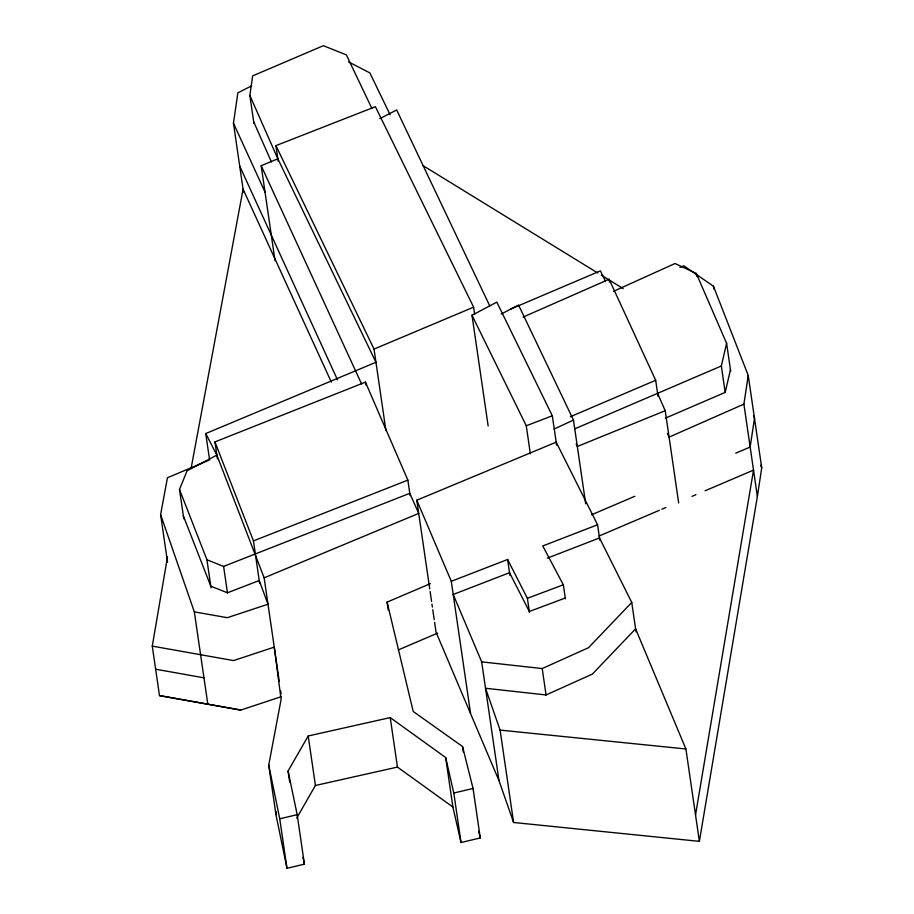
<?xml version="1.0" encoding="UTF-8"?>
<svg xmlns="http://www.w3.org/2000/svg" width="914" height="914" viewBox="0 0 914 914"><rect width="100%" height="100%" fill="white"/><g stroke="black" fill="none" stroke-linecap="round" stroke-linejoin="round"><path stroke-width="1.37" d="M253.921 123.379L249.853 95.433L252.664 75.885L323.373 45.7L346.349 54.874L371.861 108.423M243.49 191.951L233.458 123.184L237.869 92.817L251.738 85.825M434.607 622.365L436.047 632.191L498.998 780.647L513.588 822.486L699.381 841.36L757.375 496.508L743.893 404.125L748.246 375.471L713.457 286.231L683.878 265.814L679.89 267.379M757.375 496.508L761.728 467.854L748.246 375.471M695.52 814.968L753.524 470.116L705.094 490.784M281.466 696.617L240.793 710.075L159.493 695.6L152.272 646.107L167.502 556.912M167.548 562.213L160.613 514.616L167.433 477.782L208.312 460.485M191.152 468.082L243.078 189.175L331.348 382.121M430.357 583.646L387.102 602.12L413.197 711.458L462.53 746.51L473.052 788.462L480.273 837.955L461.022 842.514L453.801 793.021L445.678 757.546L390.232 717.593L308.201 735.987L288.081 771.028L297.187 814.671L304.408 864.164L286.973 868.3L275.948 814.603L268.727 765.109L281.089 699.518L274.257 647.123L233.573 660.582L152.272 646.107M275.948 814.603L276.474 811.815M725.213 392.54L721.34 365.988L726.607 343.333L696.308 273.469L675 263.518L613.591 291.303M730.457 369.724L725.202 392.392L665.358 418.178M183.783 518.821L179.498 489.481L187.073 470.801L216.858 455.115L205.741 433.556L375.951 362.287L277.856 158.83L249.853 95.433M296.696 818.11L315.421 785.48L308.201 735.987M547.303 558.168L599.504 537.946L631.745 602.44L588.513 647.706L542.208 668.557L481.678 661.873L453.207 594.5L509.532 572.69L529.32 611.489L565.275 598.019M488.156 425.993L472.001 315.261L496.828 302.123L552.319 415.779L556.615 445.209M501.226 314.039L518.535 305.036L573.478 420.086L585.68 503.785M379.744 118.66L396.676 109.966L489.858 306.133M554.25 428.974L573.478 420.086M743.893 404.125L669.082 437.121L667.449 433.419M523.071 317.089L609.112 279.261L655.681 380.27L658.011 396.253M574.872 428.803L721.34 365.988M510.64 309.103L600.384 270.864L605.399 281.032M570.325 416.727L655.681 380.27M591.564 514.776L634.819 496.291M735.736 453.184L750.154 447.026L754.507 418.372L753.479 415.744M599.058 536.027L659.28 510.332M661.896 509.212L665.815 507.544M692.001 496.371L695.931 494.691M398.253 649.934L437.578 633.139M385.914 430.528L374.032 349.091L473.612 307.161L375.391 106.698L275.925 145.634L278.187 161.081M429.729 588.867L416.795 500.209L556.169 442.17L597.573 524.75L599.835 540.197M279.261 681.49L264.146 577.831L418.715 513.405L409.792 493.32L223.599 566.406L206.941 559.791L179.498 489.481M275.034 260.719L261.175 165.697L277.856 158.83M657.6 393.466L665.232 410.717L577.328 446.489L576.14 444.113M217.395 458.771L214.927 441.919L365.429 382.143L407.861 480.124L410.112 495.571M259.656 583.452L253.452 540.905L407.861 480.124M470.539 713.286L451.288 581.304L507.613 559.482L527.389 598.293L529.434 612.334M597.573 524.75L542.767 545.978L563.344 584.823L565.4 598.864M530.36 453.801L526.27 425.775L552.319 415.779M527.389 598.293L563.344 584.823M286.973 868.3L279.753 818.807L297.187 814.671M453.801 793.021L473.052 788.462M315.421 785.48L397.453 767.086L452.898 807.039L461.022 842.514M685.9 748.977L635.596 628.843L592.375 674.098L546.058 694.948L485.528 688.265L500.107 730.103L685.9 748.977L699.381 841.36M160.613 514.616L194.339 611.866L227.312 617.693L267.996 604.223L259.222 580.504L227.449 592.798L210.791 586.182L183.348 515.873M155.643 669.197L203.971 677.845M159.493 695.6L240.793 710.075M348.6 61.924L369.884 72.914L390.107 114.787M423.159 165.708L597.733 272.966M601.366 275.194L623.188 288.607M361.601 383.96L261.175 165.697M472.001 315.261L526.27 425.775M275.925 145.634L374.032 349.091M233.458 123.184L265.026 192.089M239.719 166.074L337.46 379.744M253.704 121.825L271.412 161.938M416.795 500.209L451.288 581.304M760.699 465.237L761.728 467.854M214.927 441.919L253.452 540.905M216.858 455.115L264.146 577.831M478.582 831.192L480.273 837.955M302.98 857.343L304.408 864.164M268.727 765.109L279.753 818.807M726.607 343.333L730.686 371.278M713.457 286.231L713.868 289.03M696.308 273.469L696.708 276.268M665.232 410.717L678.679 502.951M609.112 279.261L609.512 282.072M631.745 602.44L636.03 631.791M542.208 668.557L546.081 695.097M473.612 307.161L474.64 314.176M507.613 559.482L509.943 575.477M500.107 730.103L513.588 822.486M481.678 661.873L498.998 780.647M462.53 746.51L463.329 752.005M430.106 591.472L431.557 601.446M431.945 604.108L432.379 607.033M432.768 609.729L434.207 619.612M445.678 757.546L452.898 807.039M365.429 382.143L365.84 384.954M387.102 602.12L388.313 610.369M390.232 717.593L397.453 767.086M280.655 691.018L281.066 693.863M288.081 771.028L289.692 782.03M205.741 433.556L209.614 460.108M223.599 566.406L227.472 592.957M206.941 559.791L211.02 587.736M194.339 611.866L207.821 704.248"/></g></svg>
